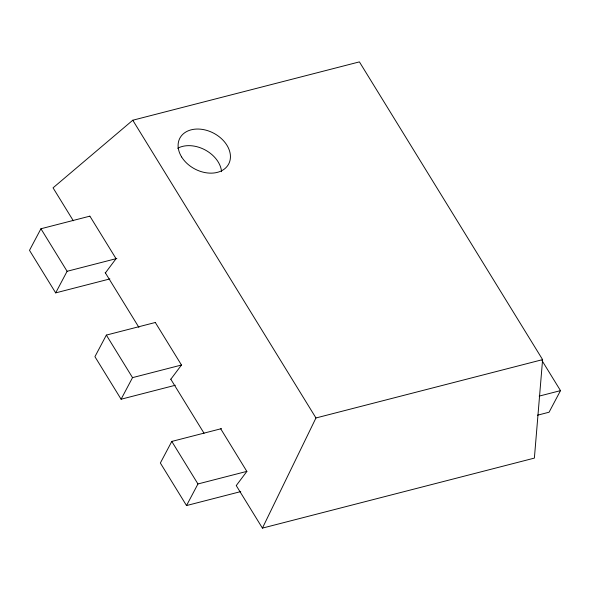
<?xml version="1.0" encoding="UTF-8"?>
<svg xmlns="http://www.w3.org/2000/svg" width="590" height="590" viewBox="0 0 590 590"><rect width="100%" height="100%" fill="white"/><g stroke="black" fill="none" stroke-linecap="round" stroke-linejoin="round"><path stroke-width="0.89" d="M73.315 220.771L53.056 187.841L132.772 120.227L359.406 61.884L542.601 359.627L534.378 458.106L262.417 528.116L236.369 485.776M262.417 528.116L315.96 417.971L542.601 359.627M89.813 216.169L40.931 228.758L29.5 250.344L55.674 292.883L109.888 278.923M55.674 292.883L67.105 271.289L116.872 258.479M155.236 322.509L106.355 335.091L94.924 356.685L121.097 399.216L175.311 385.263M121.097 399.216L132.529 377.63L181.41 365.04M221.552 428.613L171.786 441.431L160.355 463.017L186.521 505.556L240.735 491.595M186.521 505.556L197.952 483.962L246.834 471.38L220.734 428.827M541.945 360.468L560.5 390.632L549.069 412.218L537.512 415.198M105.396 272.912L116.053 258.685L89.886 216.154M170.82 379.245L181.484 365.026L155.31 322.487M236.243 485.585L246.908 471.358M539.172 396.119L560.5 390.632M132.772 120.227L315.96 417.971M105.153 272.514L138.923 327.398M170.761 379.149L204.044 433.244M40.931 228.758L67.105 271.289M106.355 335.091L132.529 377.63M171.786 441.431L197.952 483.962M177.671 148.267A27.605 20.222 27.9 0 1 205.032 149.882A27.605 20.222 27.9 0 1 221.575 171.683M181.602 156.925A27.605 20.222 27.9 0 0 226.936 166.594A27.605 20.222 27.9 0 0 204.265 129.756A27.605 20.222 27.9 0 0 181.602 156.925"/></g></svg>
